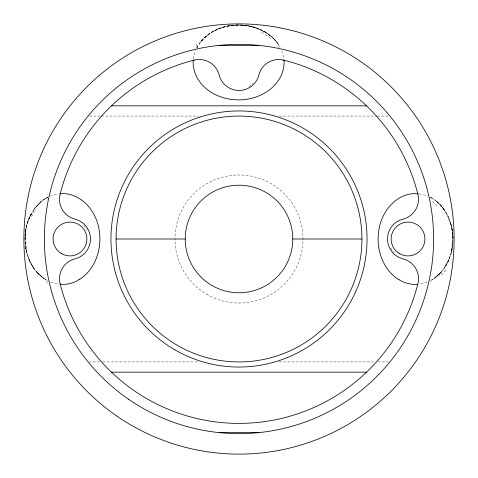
<?xml version="1.0" encoding="UTF-8"?>
<svg xmlns="http://www.w3.org/2000/svg" width="478" height="478" viewBox="0 0 478 478"><rect width="100%" height="100%" fill="white"/><g stroke="black" fill="none" stroke-linecap="round" stroke-linejoin="round"><path stroke-width="0.36" stroke-dasharray="2.39 1.79" d="M25.107 235.6C25.537 228.036 27.688 220.603 31.225 213.905C23.135 228.831 22.992 247.783 30.61 262.924M29.493 260.588L26.362 251.147L25.023 240.637A18.26 6.041 -90 0 1 25.011 238.086C25.191 229.691 27.234 221.314 31.225 213.905M25.005 238.086L25.985 228.645M447.665 262.38L450.467 255.431L451.573 251.428L452.738 233.605L452.08 228.998L449.834 220.716M452.923 241.94L451.399 252.163L448.376 260.88M445.508 266.27C448.932 260.677 451.077 254.362 452.272 247.939L451.573 251.428C455.636 233.939 450.879 213.451 436.82 201.596M193.375 58.884L193.96 55.496L195.645 50.381M25.262 233.605L26.427 251.428L25.615 247.192A55 55 0 0 1 25.262 233.605C26.78 219.055 34.404 204.058 47.812 197.175M451.573 251.428L452.385 247.192A55 55 0 0 0 452.738 233.605C451.19 219.014 443.608 204.118 430.188 197.175M28.967 218.643L34.637 208.569L40.947 201.794L36.047 206.771L33.609 210.015L34.637 208.569M430.815 280.496C439.264 275.943 445.49 267.961 449.111 259.172L444.259 268.182L447.569 262.577M447.36 262.978L446.751 264.131M196.834 47.734C204.178 33.783 219.808 26.045 235.122 25.113M196.852 47.698L197.737 46.103M196.828 47.854C199.935 42.01 204.548 36.991 210.063 33.323L204.721 37.517L200.354 42.261M445.729 265.911L441.164 272.149L433.994 278.549L441.702 271.528L439.121 274.312L439.443 273.99M202.188 40.074L200.772 41.729C205.241 36.352 210.995 32.134 217.4 29.343L213.469 31.267C229.344 22.717 249.737 22.872 265.29 32.122M36.047 206.771L42.871 200.264L47.758 197.259M436.563 276.613L441.164 272.149L435.5 277.455L430.654 280.58M204.721 37.517C224.361 19.747 258.825 20.847 276.17 41.353M248.895 86.763L253.442 83.226M39.991 202.636L45.816 198.286M46.019 198.167L47.842 197.157M50.286 196.07L55.394 194.379L58.782 193.781M427.033 282.253L421.118 283.932A30.986 30.986 0 0 1 419.122 284.231M223.997 26.995C243.929 21.462 268.851 27.861 279.714 46.462M228.167 26.009L233.127 25.274A55 55 0 0 1 246.714 25.591L250.95 26.398L265.445 32.211L271.695 36.758M89.583 116.076L100.721 116.076M101.461 116.076L198.693 116.076M279.307 116.076L376.539 116.076M377.279 116.076L389.158 116.076M88.842 361.924L99.974 361.924M102.943 361.924L198.693 361.924M279.307 361.924L375.057 361.924M378.026 361.924L388.417 361.924M241.462 25.071L251.685 26.577L258.7 28.847M419.218 193.781L422.606 194.379L427.714 196.07M50.967 282.253L56.882 283.932A30.986 30.986 0 0 0 58.878 284.231M430.158 197.157L431.981 198.167M430.242 197.259C436.091 200.198 440.889 204.925 444.576 210.278L440.447 205.056L436.3 201.172M47.346 280.58C40.433 276.876 34.918 270.883 31.19 264.023M265.445 32.211L263.665 31.19C270.357 35.055 276.469 40.367 280.15 47.256M46.025 279.833C34.721 273.165 27.855 260.618 25.728 247.939L26.427 251.428M36.836 272.149L44.173 278.662L36.836 272.149L39.214 274.635C34.852 270.195 31.213 264.973 28.889 259.172L34.237 268.893L31.781 265.081M273.541 38.479L278.106 43.916L276.684 41.992M390.699 248.136L394.189 252.713M83.811 225.287L87.301 229.864M443.363 208.569L448.507 217.412M281.829 50.871L283.526 56.78A30.986 30.986 0 0 1 283.824 58.776M451.035 224.475L452.893 235.6M452.015 228.645L452.995 238.086L452.738 233.605M31.542 216.558A100.9 28.883 -86.1 0 1 36.179 208.97M48.033 282.516A270.405 71.622 81.5 0 1 46.217 281.733M432.417 201.585A219.474 58.28 81.7 0 1 437.023 205.743M448.382 218.022A44.962 13.91 88.8 0 1 450.85 225.019M452.953 236.837A18.26 6.041 90 0 1 452.971 240.637M445.807 269.956A122.362 36.268 -87.5 0 1 439.497 276.248M430.732 281.237A277.521 72.829 -80.7 0 1 430.104 281.542M278.136 46.3A273.667 71.443 9.6 0 1 278.925 47.555M261.58 32.444A120.576 33.783 4.8 0 1 270.65 38.557M236.353 25.041A18.26 6.047 -0.1 0 1 240.159 25.017M216.988 29.254A44.072 14.095 -0.6 0 1 223.501 26.828M195.908 46.055A225.664 61.309 -6.8 0 1 197.832 42.411M206.58 294.191A64.004 64.004 0 0 0 303.01 239.502A64.004 64.004 0 0 0 207.434 183.331A64.004 64.004 0 0 0 206.58 294.191"/><path stroke-width="0.72" d="M60.282 284.362L60.114 283.699A20.488 20.488 0 0 1 74.986 258.867A20.488 20.488 0 0 0 74.986 219.133A20.488 20.488 0 0 1 60.114 194.301L60.282 193.638A30.968 30.968 0 0 1 68.623 194.188C85.676 197.719 96.986 214.305 99.269 230.808A55 55 0 0 1 99.615 244.395C98.241 258.329 91.256 272.275 79.061 279.714M283.956 60.18L283.705 60.114A20.488 20.488 0 0 0 258.879 74.986A20.488 20.488 0 0 1 219.151 74.986A20.488 20.488 0 0 0 194.319 60.108L193.237 60.383A30.968 30.968 0 0 0 193.805 68.724C197.372 85.771 213.989 97.046 230.492 99.287A55 55 0 0 0 244.079 99.603C258.012 98.199 271.946 91.184 279.355 78.972A32.193 32.193 0 0 0 284.04 60.174M219.055 45.392L258.945 45.392M111.47 105.835L366.53 105.835M116.076 239L185.219 239M292.781 239A53.781 53.781 0 0 0 212.113 192.425A53.781 53.781 0 0 0 212.113 285.575A53.781 53.781 0 0 0 292.781 239L361.924 239A122.924 122.924 0 0 0 177.541 132.543A122.924 122.924 0 0 0 177.541 345.457A122.924 122.924 0 0 0 361.924 239M111.47 372.165L366.53 372.165M219.055 432.608L258.945 432.608M398.939 279.714C386.738 272.275 379.759 258.329 378.385 244.395A55 55 0 0 1 378.731 230.808C381.014 214.305 392.324 197.719 409.377 194.188A30.968 30.968 0 0 1 417.718 193.638L417.784 193.889M417.874 194.259L417.886 194.301A20.488 20.488 0 0 1 403.014 219.133A20.488 20.488 0 0 0 403.014 258.867A20.488 20.488 0 0 1 417.886 283.699A184.383 184.383 0 0 1 60.114 283.699M60.114 194.301A184.383 184.383 0 0 1 194.319 60.108M283.717 60.12A184.383 184.383 0 0 1 417.886 194.301M417.724 284.44A32.193 32.193 0 0 1 398.963 279.672M79.037 279.672A32.193 32.193 0 0 1 60.276 284.44M399.566 253.639A16.903 16.903 0 0 0 424.924 239A16.903 16.903 0 0 0 399.566 224.361A16.903 16.903 0 0 0 399.566 253.639M61.531 253.639A16.903 16.903 0 0 0 86.882 239A16.903 16.903 0 0 0 61.531 224.361A16.903 16.903 0 0 0 61.531 253.639M174.978 349.89A128.044 128.044 0 0 0 367.044 239A128.044 128.044 0 0 0 174.978 128.11A128.044 128.044 0 0 0 174.978 349.89M116.841 416.069A215.118 215.118 0 0 0 453.425 256.262A215.118 215.118 0 0 0 146.734 44.675A215.118 215.118 0 0 0 116.841 416.069M128.474 399.202A194.63 194.63 0 0 0 433.002 254.613A194.63 194.63 0 0 0 155.523 63.18A194.63 194.63 0 0 0 128.474 399.202"/></g></svg>
